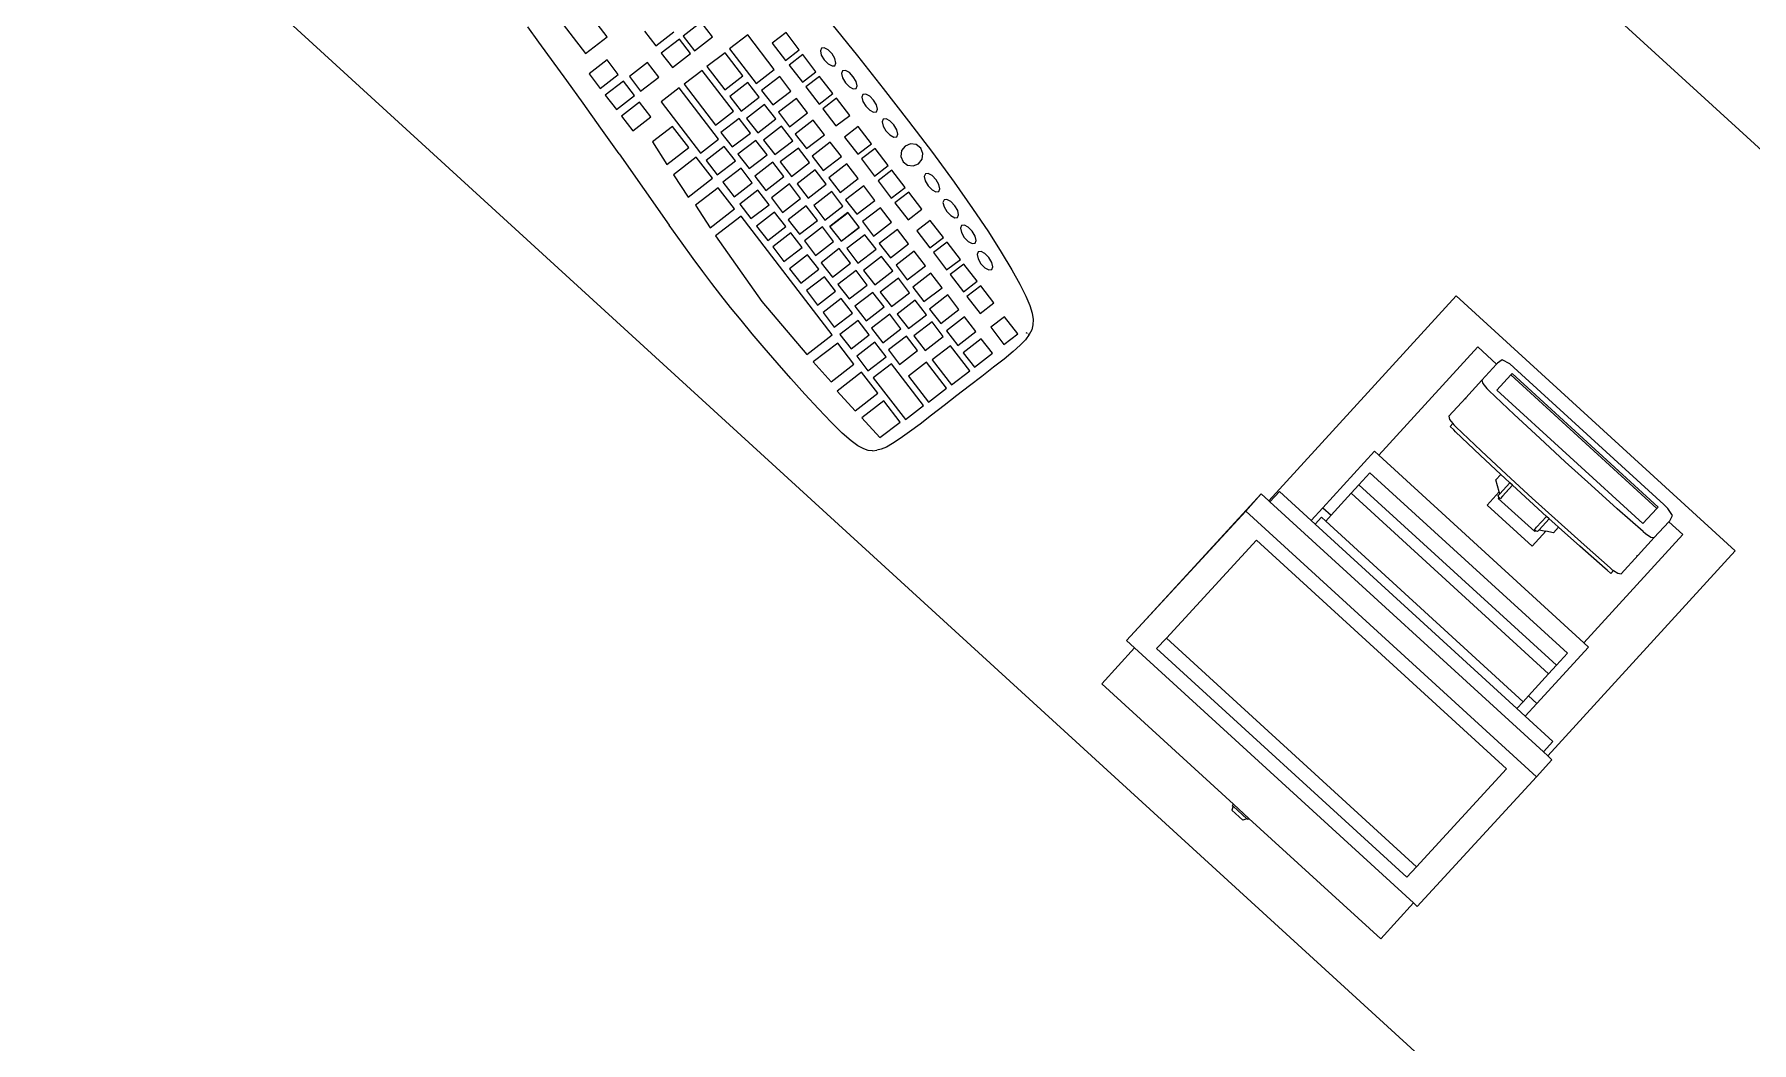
# Model space of a CAD drawing. Header units: metres. Extents: x 750 to 3116, y -341 to 1465.
# Drawn here: x 1561.22 to 1562.376, y 762.864 to 763.542 of the extents above; entities that cross this region are included whole.
import ezdxf

# ---------------------------------------------------------------- set-up
doc = ezdxf.new("R2010")
doc.units = ezdxf.units.M
doc.layers.add('Furniture', color=44, linetype='Continuous', lineweight=5)

# ---------------------------------------------------------------- blocks, each defined once
blk = doc.blocks.new('shop counter1')
at = {"layer": 'Furniture'}
for p, q in [((11493451.7567, 4446032.1901), (11493450.4684, 4446032.1901)), ((11493451.4043, 4446032.1171), (11493451.4043, 4446032.1498)), ((11493451.5243, 4446032.1498), (11493451.4043, 4446032.1498)), ((11493451.5243, 4446032.1498), (11493451.5243, 4446032.1509)), ((11493451.5243, 4446032.1509), (11493451.5252, 4446032.1509)), ((11493451.5243, 4446032.1498), (11493451.5385, 4446032.1498)), ((11493451.5252, 4446032.1509), (11493451.5264, 4446032.1535)), ((11493451.5376, 4446032.1509), (11493451.5252, 4446032.1509)), ((11493451.5364, 4446032.1535), (11493451.5264, 4446032.1535)), ((11493451.5376, 4446032.1509), (11493451.5364, 4446032.1535)), ((11493451.5385, 4446032.1509), (11493451.5376, 4446032.1509)), ((11493451.5385, 4446032.1498), (11493451.5385, 4446032.1509)), ((11493451.5385, 4446032.1498), (11493451.6586, 4446032.1498)), ((11493451.6586, 4446032.1498), (11493451.6586, 4446032.1171)), ((11493451.0603, 4446032.1331), (11493451.0493, 4446032.1314)), ((11493451.072, 4446032.1347), (11493451.0603, 4446032.1331)), ((11493451.0844, 4446032.1363), (11493451.072, 4446032.1347)), ((11493451.0976, 4446032.1379), (11493451.0844, 4446032.1363)), ((11493451.1115, 4446032.1394), (11493451.0976, 4446032.1379)), ((11493451.1255, 4446032.1408), (11493451.1115, 4446032.1394)), ((11493451.139, 4446032.1419), (11493451.1255, 4446032.1408)), ((11493451.1513, 4446032.1427), (11493451.139, 4446032.1419)), ((11493451.1617, 4446032.1431), (11493451.1513, 4446032.1427)), ((11493451.1696, 4446032.143), (11493451.1617, 4446032.1431)), ((11493451.1754, 4446032.1424), (11493451.1696, 4446032.143)), ((11493451.1796, 4446032.1413), (11493451.1754, 4446032.1424)), ((11493451.1825, 4446032.1399), (11493451.1796, 4446032.1413)), ((11493451.1848, 4446032.1381), (11493451.1825, 4446032.1399)), ((11493451.1848, 4446032.1381), (11493451.1867, 4446032.136)), ((11493451.1884, 4446032.1334), (11493451.1867, 4446032.136)), ((11493451.19, 4446032.13), (11493451.1884, 4446032.1334)), ((11493450.9961, 4446032.1215), (11493450.9815, 4446032.1184)), ((11493451.0084, 4446032.1241), (11493450.9961, 4446032.1215)), ((11493451.0192, 4446032.1262), (11493451.0084, 4446032.1241)), ((11493451.0292, 4446032.1281), (11493451.0192, 4446032.1262)), ((11493451.039, 4446032.1298), (11493451.0292, 4446032.1281)), ((11493451.0493, 4446032.1314), (11493451.039, 4446032.1298)), ((11493451.115, 4446032.1211), (11493451.133, 4446032.1227)), ((11493451.1187, 4446032.1005), (11493451.115, 4446032.1211)), ((11493451.133, 4446032.1227), (11493451.1363, 4446032.1036)), ((11493451.1401, 4446032.1246), (11493451.158, 4446032.1263)), ((11493451.1437, 4446032.1041), (11493451.1401, 4446032.1246)), ((11493451.158, 4446032.1263), (11493451.1614, 4446032.1072)), ((11493451.1646, 4446032.1267), (11493451.1825, 4446032.1283)), ((11493451.1678, 4446032.1083), (11493451.1646, 4446032.1267)), ((11493451.1825, 4446032.1283), (11493451.1855, 4446032.1114)), ((11493451.1915, 4446032.1255), (11493451.19, 4446032.13)), ((11493451.193, 4446032.1196), (11493451.1915, 4446032.1255)), ((11493450.9242, 4446032.1058), (11493450.9815, 4446032.1184)), ((11493451.0094, 4446032.1028), (11493451.0621, 4446032.1142)), ((11493451.0621, 4446032.1142), (11493451.1085, 4446032.1201)), ((11493451.1085, 4446032.1201), (11493451.1122, 4446032.0989)), ((11493451.1855, 4446032.1114), (11493451.1678, 4446032.1083)), ((11493451.1946, 4446032.1121), (11493451.193, 4446032.1196)), ((11493451.1963, 4446032.1034), (11493451.1946, 4446032.1121)), ((11493451.3971, 4446032.1171), (11493451.3975, 4446031.9987)), ((11493451.3971, 4446032.1016), (11493451.3971, 4446032.1171)), ((11493451.4043, 4446032.1171), (11493451.3971, 4446032.1171)), ((11493451.6586, 4446032.1171), (11493451.4043, 4446032.1171)), ((11493451.662, 4446032.1171), (11493451.6586, 4446032.1171)), ((11493451.6624, 4446031.9987), (11493451.662, 4446032.1171)), ((11493450.9035, 4446032.1013), (11493450.8835, 4446032.097)), ((11493450.9242, 4446032.1058), (11493450.9035, 4446032.1013)), ((11493450.9855, 4446032.0967), (11493451.003, 4446032.1013)), ((11493451.003, 4446032.1013), (11493451.0066, 4446032.0807)), ((11493451.0132, 4446032.0814), (11493451.0094, 4446032.1028)), ((11493451.1122, 4446032.0989), (11493451.0132, 4446032.0814)), ((11493451.1158, 4446032.0952), (11493451.128, 4446032.0973)), ((11493451.1363, 4446032.1036), (11493451.1187, 4446032.1005)), ((11493451.128, 4446032.0973), (11493451.1306, 4446032.0822)), ((11493451.1341, 4446032.0984), (11493451.1462, 4446032.1005)), ((11493451.1367, 4446032.0833), (11493451.1341, 4446032.0984)), ((11493451.1614, 4446032.1072), (11493451.1437, 4446032.1041)), ((11493451.1462, 4446032.1005), (11493451.1489, 4446032.0854)), ((11493451.1521, 4446032.1016), (11493451.1869, 4446032.1077)), ((11493451.1548, 4446032.0864), (11493451.1521, 4446032.1016)), ((11493451.1869, 4446032.1077), (11493451.1896, 4446032.0926)), ((11493451.198, 4446032.0937), (11493451.1963, 4446032.1034)), ((11493451.3971, 4446032.1016), (11493451.3975, 4446031.9832)), ((11493451.6436, 4446032.1074), (11493451.4156, 4446032.1074)), ((11493451.4156, 4446032.1074), (11493451.4157, 4446032.0978)), ((11493451.6436, 4446032.0978), (11493451.4157, 4446032.0978)), ((11493451.4157, 4446032.0978), (11493451.416, 4446032.0083)), ((11493451.6436, 4446032.1074), (11493451.6436, 4446032.0978)), ((11493451.6439, 4446032.0083), (11493451.6436, 4446032.0978)), ((11493451.6439, 4446032.0083), (11493451.6436, 4446032.0978)), ((11493450.8337, 4446032.0868), (11493450.8213, 4446032.0841)), ((11493450.865, 4446032.0932), (11493450.8337, 4446032.0868)), ((11493450.8835, 4446032.097), (11493450.865, 4446032.0932)), ((11493450.9084, 4446032.086), (11493450.9206, 4446032.0881)), ((11493450.9111, 4446032.0709), (11493450.9084, 4446032.086)), ((11493450.9206, 4446032.0881), (11493450.9232, 4446032.073)), ((11493450.9354, 4446032.0848), (11493450.9529, 4446032.0894)), ((11493450.9529, 4446032.0894), (11493450.9561, 4446032.071)), ((11493450.9608, 4446032.0915), (11493450.9782, 4446032.0961)), ((11493450.9641, 4446032.0724), (11493450.9608, 4446032.0915)), ((11493450.9782, 4446032.0961), (11493450.9818, 4446032.0755)), ((11493450.9889, 4446032.0776), (11493450.9855, 4446032.0967)), ((11493451.061, 4446032.0855), (11493451.0732, 4446032.0876)), ((11493451.0732, 4446032.0876), (11493451.0758, 4446032.0725)), ((11493451.0793, 4446032.0887), (11493451.0914, 4446032.0909)), ((11493451.082, 4446032.0736), (11493451.0793, 4446032.0887)), ((11493451.0914, 4446032.0909), (11493451.0941, 4446032.0757)), ((11493451.0976, 4446032.0919), (11493451.1097, 4446032.0941)), ((11493451.1002, 4446032.0768), (11493451.0976, 4446032.0919)), ((11493451.1097, 4446032.0941), (11493451.1124, 4446032.079)), ((11493451.1185, 4446032.08), (11493451.1158, 4446032.0952)), ((11493451.1896, 4446032.0926), (11493451.1548, 4446032.0864)), ((11493451.1689, 4446032.0848), (11493451.1905, 4446032.0886)), ((11493451.1905, 4446032.0886), (11493451.1932, 4446032.0735)), ((11493451.1998, 4446032.0833), (11493451.198, 4446032.0937)), ((11493450.873, 4446032.0797), (11493450.8852, 4446032.0819)), ((11493450.8757, 4446032.0646), (11493450.873, 4446032.0797)), ((11493450.8852, 4446032.0819), (11493450.8878, 4446032.0668)), ((11493450.8907, 4446032.0829), (11493450.9029, 4446032.085)), ((11493450.8934, 4446032.0677), (11493450.8907, 4446032.0829)), ((11493450.9029, 4446032.085), (11493450.9055, 4446032.0699)), ((11493450.9384, 4446032.0679), (11493450.9354, 4446032.0848)), ((11493450.9818, 4446032.0755), (11493450.9641, 4446032.0724)), ((11493450.9887, 4446032.0727), (11493451.0009, 4446032.0749)), ((11493451.0066, 4446032.0807), (11493450.9889, 4446032.0776)), ((11493451.0009, 4446032.0749), (11493451.0035, 4446032.0598)), ((11493451.007, 4446032.076), (11493451.0191, 4446032.0781)), ((11493451.0097, 4446032.0608), (11493451.007, 4446032.076)), ((11493451.0191, 4446032.0781), (11493451.0218, 4446032.063)), ((11493451.0253, 4446032.0792), (11493451.0374, 4446032.0813)), ((11493451.0279, 4446032.0641), (11493451.0253, 4446032.0792)), ((11493451.0374, 4446032.0813), (11493451.0401, 4446032.0662)), ((11493451.0428, 4446032.0823), (11493451.0549, 4446032.0844)), ((11493451.0454, 4446032.0672), (11493451.0428, 4446032.0823)), ((11493451.0549, 4446032.0844), (11493451.0576, 4446032.0693)), ((11493451.0637, 4446032.0704), (11493451.061, 4446032.0855)), ((11493451.0941, 4446032.0757), (11493451.082, 4446032.0736)), ((11493451.1124, 4446032.079), (11493451.1002, 4446032.0768)), ((11493451.1105, 4446032.0745), (11493451.1226, 4446032.0766)), ((11493451.1131, 4446032.0594), (11493451.1105, 4446032.0745)), ((11493451.1306, 4446032.0822), (11493451.1185, 4446032.08)), ((11493451.1226, 4446032.0766), (11493451.1253, 4446032.0615)), ((11493451.1287, 4446032.0777), (11493451.1409, 4446032.0799)), ((11493451.1314, 4446032.0626), (11493451.1287, 4446032.0777)), ((11493451.1489, 4446032.0854), (11493451.1367, 4446032.0833)), ((11493451.1409, 4446032.0799), (11493451.1436, 4446032.0647)), ((11493451.147, 4446032.0809), (11493451.1591, 4446032.0831)), ((11493451.1497, 4446032.0658), (11493451.147, 4446032.0809)), ((11493451.1591, 4446032.0831), (11493451.1618, 4446032.068)), ((11493451.1715, 4446032.0697), (11493451.1689, 4446032.0848)), ((11493451.2016, 4446032.0726), (11493451.1998, 4446032.0833)), ((11493450.8317, 4446032.0658), (11493450.8621, 4446032.0712)), ((11493450.8621, 4446032.0712), (11493450.8653, 4446032.0531)), ((11493450.8878, 4446032.0668), (11493450.8757, 4446032.0646)), ((11493450.9055, 4446032.0699), (11493450.8934, 4446032.0677)), ((11493450.8943, 4446032.0627), (11493450.9064, 4446032.0649)), ((11493450.8969, 4446032.0476), (11493450.8943, 4446032.0627)), ((11493450.9064, 4446032.0649), (11493450.9091, 4446032.0497)), ((11493450.9232, 4446032.073), (11493450.9111, 4446032.0709)), ((11493450.9215, 4446032.0609), (11493450.9644, 4446032.0684)), ((11493450.9561, 4446032.071), (11493450.9384, 4446032.0679)), ((11493450.9644, 4446032.0684), (11493450.967, 4446032.0533)), ((11493450.9705, 4446032.0695), (11493450.9826, 4446032.0717)), ((11493450.9731, 4446032.0544), (11493450.9705, 4446032.0695)), ((11493450.9826, 4446032.0717), (11493450.9853, 4446032.0565)), ((11493450.9914, 4446032.0576), (11493450.9887, 4446032.0727)), ((11493451.0218, 4446032.063), (11493451.0097, 4446032.0608)), ((11493451.0401, 4446032.0662), (11493451.0279, 4446032.0641)), ((11493451.0382, 4446032.0618), (11493451.0503, 4446032.0639)), ((11493451.0576, 4446032.0693), (11493451.0454, 4446032.0672)), ((11493451.0503, 4446032.0639), (11493451.053, 4446032.0488)), ((11493451.0557, 4446032.0648), (11493451.0679, 4446032.067)), ((11493451.0584, 4446032.0497), (11493451.0557, 4446032.0648)), ((11493451.0758, 4446032.0725), (11493451.0637, 4446032.0704)), ((11493451.0679, 4446032.067), (11493451.0705, 4446032.0519)), ((11493451.074, 4446032.0681), (11493451.0861, 4446032.0702)), ((11493451.0766, 4446032.0529), (11493451.074, 4446032.0681)), ((11493451.0861, 4446032.0702), (11493451.0888, 4446032.0551)), ((11493451.0922, 4446032.0713), (11493451.1044, 4446032.0734)), ((11493451.0949, 4446032.0562), (11493451.0922, 4446032.0713)), ((11493451.1044, 4446032.0734), (11493451.107, 4446032.0583)), ((11493451.1436, 4446032.0647), (11493451.1314, 4446032.0626)), ((11493451.1618, 4446032.068), (11493451.1497, 4446032.0658)), ((11493451.1532, 4446032.0623), (11493451.1654, 4446032.0645)), ((11493451.1654, 4446032.0645), (11493451.168, 4446032.0494)), ((11493451.1932, 4446032.0735), (11493451.1715, 4446032.0697)), ((11493451.1732, 4446032.0659), (11493451.1941, 4446032.0695)), ((11493451.1759, 4446032.0507), (11493451.1732, 4446032.0659)), ((11493451.1941, 4446032.0695), (11493451.1968, 4446032.0544)), ((11493451.2035, 4446032.062), (11493451.2016, 4446032.0726)), ((11493450.8653, 4446032.0531), (11493450.8349, 4446032.0478)), ((11493450.9242, 4446032.0458), (11493450.9215, 4446032.0609)), ((11493450.967, 4446032.0533), (11493450.9242, 4446032.0458)), ((11493450.9651, 4446032.0489), (11493450.9773, 4446032.051)), ((11493450.9853, 4446032.0565), (11493450.9731, 4446032.0544)), ((11493450.9773, 4446032.051), (11493450.98, 4446032.0359)), ((11493450.9834, 4446032.0521), (11493450.9955, 4446032.0542)), ((11493450.9861, 4446032.037), (11493450.9834, 4446032.0521)), ((11493451.0035, 4446032.0598), (11493450.9914, 4446032.0576)), ((11493450.9955, 4446032.0542), (11493450.9982, 4446032.0391)), ((11493451.0017, 4446032.0553), (11493451.0138, 4446032.0575)), ((11493451.0043, 4446032.0402), (11493451.0017, 4446032.0553)), ((11493451.0138, 4446032.0575), (11493451.0165, 4446032.0423)), ((11493451.0199, 4446032.0585), (11493451.0321, 4446032.0607)), ((11493451.0226, 4446032.0434), (11493451.0199, 4446032.0585)), ((11493451.0321, 4446032.0607), (11493451.0347, 4446032.0456)), ((11493451.0408, 4446032.0466), (11493451.0382, 4446032.0618)), ((11493451.0705, 4446032.0519), (11493451.0584, 4446032.0497)), ((11493451.0888, 4446032.0551), (11493451.0766, 4446032.0529)), ((11493451.0803, 4446032.0495), (11493451.0924, 4446032.0516)), ((11493451.0924, 4446032.0516), (11493451.0951, 4446032.0365)), ((11493451.107, 4446032.0583), (11493451.0949, 4446032.0562)), ((11493451.0985, 4446032.0527), (11493451.1106, 4446032.0548)), ((11493451.1011, 4446032.0376), (11493451.0985, 4446032.0527)), ((11493451.1106, 4446032.0548), (11493451.1133, 4446032.0397)), ((11493451.1253, 4446032.0615), (11493451.1131, 4446032.0594)), ((11493451.1167, 4446032.0559), (11493451.1289, 4446032.058)), ((11493451.1194, 4446032.0408), (11493451.1167, 4446032.0559)), ((11493451.1289, 4446032.058), (11493451.1315, 4446032.0429)), ((11493451.1351, 4446032.0591), (11493451.1472, 4446032.0613)), ((11493451.1377, 4446032.044), (11493451.1351, 4446032.0591)), ((11493451.1472, 4446032.0613), (11493451.1499, 4446032.0462)), ((11493451.1559, 4446032.0472), (11493451.1532, 4446032.0623)), ((11493451.1968, 4446032.0544), (11493451.1759, 4446032.0507)), ((11493451.2054, 4446032.0516), (11493451.2035, 4446032.062)), ((11493451.2071, 4446032.0418), (11493451.2054, 4446032.0516)), ((11493450.9091, 4446032.0497), (11493450.8969, 4446032.0476)), ((11493450.925, 4446032.0418), (11493450.959, 4446032.0478)), ((11493450.9276, 4446032.0267), (11493450.925, 4446032.0418)), ((11493450.959, 4446032.0478), (11493450.9617, 4446032.0327)), ((11493450.9678, 4446032.0338), (11493450.9651, 4446032.0489)), ((11493451.0165, 4446032.0423), (11493451.0043, 4446032.0402)), ((11493451.0347, 4446032.0456), (11493451.0226, 4446032.0434)), ((11493451.0262, 4446032.0399), (11493451.0383, 4446032.0421)), ((11493451.0288, 4446032.0248), (11493451.0262, 4446032.0399)), ((11493451.0383, 4446032.0421), (11493451.041, 4446032.0269)), ((11493451.053, 4446032.0488), (11493451.0408, 4446032.0466)), ((11493451.0444, 4446032.0431), (11493451.0566, 4446032.0453)), ((11493451.0471, 4446032.028), (11493451.0444, 4446032.0431)), ((11493451.0566, 4446032.0453), (11493451.0592, 4446032.0302)), ((11493451.0619, 4446032.0462), (11493451.062, 4446032.0463)), ((11493451.0646, 4446032.0311), (11493451.0619, 4446032.0462)), ((11493451.062, 4446032.0463), (11493451.0741, 4446032.0484)), ((11493451.0647, 4446032.0311), (11493451.062, 4446032.0463)), ((11493451.0741, 4446032.0484), (11493451.0768, 4446032.0333)), ((11493451.0741, 4446032.0484), (11493451.0742, 4446032.0484)), ((11493451.0742, 4446032.0484), (11493451.0769, 4446032.0333)), ((11493451.083, 4446032.0344), (11493451.0803, 4446032.0495)), ((11493451.1133, 4446032.0397), (11493451.1011, 4446032.0376)), ((11493451.1315, 4446032.0429), (11493451.1194, 4446032.0408)), ((11493451.1306, 4446032.0386), (11493451.1427, 4446032.0408)), ((11493451.1499, 4446032.0462), (11493451.1377, 4446032.044)), ((11493451.1427, 4446032.0408), (11493451.1454, 4446032.0257)), ((11493451.1489, 4446032.0419), (11493451.161, 4446032.044)), ((11493451.1515, 4446032.0267), (11493451.1489, 4446032.0419)), ((11493451.168, 4446032.0494), (11493451.1559, 4446032.0472)), ((11493451.161, 4446032.044), (11493451.1637, 4446032.0289)), ((11493451.1671, 4446032.0451), (11493451.1793, 4446032.0472)), ((11493451.1698, 4446032.03), (11493451.1671, 4446032.0451)), ((11493451.1793, 4446032.0472), (11493451.1819, 4446032.0321)), ((11493451.1854, 4446032.0483), (11493451.1975, 4446032.0504)), ((11493451.188, 4446032.0332), (11493451.1854, 4446032.0483)), ((11493451.1975, 4446032.0504), (11493451.2002, 4446032.0353)), ((11493451.2086, 4446032.0329), (11493451.2071, 4446032.0418)), ((11493450.8813, 4446032.0334), (11493450.8934, 4446032.0355)), ((11493450.8934, 4446032.0355), (11493450.8961, 4446032.0204)), ((11493450.8995, 4446032.0366), (11493450.9117, 4446032.0387)), ((11493450.9022, 4446032.0215), (11493450.8995, 4446032.0366)), ((11493450.9117, 4446032.0387), (11493450.9143, 4446032.0236)), ((11493450.9617, 4446032.0327), (11493450.9276, 4446032.0267)), ((11493450.9532, 4446032.0271), (11493450.9654, 4446032.0292)), ((11493450.9654, 4446032.0292), (11493450.968, 4446032.0141)), ((11493450.98, 4446032.0359), (11493450.9678, 4446032.0338)), ((11493450.9715, 4446032.0303), (11493450.9836, 4446032.0324)), ((11493450.9741, 4446032.0152), (11493450.9715, 4446032.0303)), ((11493450.9836, 4446032.0324), (11493450.9863, 4446032.0173)), ((11493450.9982, 4446032.0391), (11493450.9861, 4446032.037)), ((11493450.9897, 4446032.0335), (11493451.0019, 4446032.0356)), ((11493450.9924, 4446032.0184), (11493450.9897, 4446032.0335)), ((11493451.0019, 4446032.0356), (11493451.0046, 4446032.0205)), ((11493451.008, 4446032.0367), (11493451.0201, 4446032.0389)), ((11493451.0107, 4446032.0216), (11493451.008, 4446032.0367)), ((11493451.0201, 4446032.0389), (11493451.0228, 4446032.0237)), ((11493451.0592, 4446032.0302), (11493451.0471, 4446032.028)), ((11493451.0576, 4446032.0258), (11493451.0697, 4446032.0279)), ((11493451.0647, 4446032.0311), (11493451.0646, 4446032.0311)), ((11493451.0768, 4446032.0333), (11493451.0647, 4446032.0311)), ((11493451.0697, 4446032.0279), (11493451.0724, 4446032.0128)), ((11493451.0758, 4446032.029), (11493451.088, 4446032.0311)), ((11493451.0785, 4446032.0139), (11493451.0758, 4446032.029)), ((11493451.0769, 4446032.0333), (11493451.0768, 4446032.0333)), ((11493451.0951, 4446032.0365), (11493451.083, 4446032.0344)), ((11493451.088, 4446032.0311), (11493451.0906, 4446032.016)), ((11493451.0941, 4446032.0322), (11493451.1062, 4446032.0343)), ((11493451.0968, 4446032.0171), (11493451.0941, 4446032.0322)), ((11493451.1062, 4446032.0343), (11493451.1089, 4446032.0192)), ((11493451.1123, 4446032.0354), (11493451.1245, 4446032.0376)), ((11493451.115, 4446032.0203), (11493451.1123, 4446032.0354)), ((11493451.1245, 4446032.0376), (11493451.1272, 4446032.0224)), ((11493451.1333, 4446032.0235), (11493451.1306, 4446032.0386)), ((11493451.1637, 4446032.0289), (11493451.1515, 4446032.0267)), ((11493451.1819, 4446032.0321), (11493451.1698, 4446032.03)), ((11493451.2002, 4446032.0353), (11493451.188, 4446032.0332)), ((11493451.2097, 4446032.0251), (11493451.2086, 4446032.0329)), ((11493450.9143, 4446032.0236), (11493450.9022, 4446032.0215)), ((11493450.9027, 4446032.0183), (11493450.9149, 4446032.0205)), ((11493450.9054, 4446032.0032), (11493450.9027, 4446032.0183)), ((11493450.9149, 4446032.0205), (11493450.9175, 4446032.0054)), ((11493450.9283, 4446032.0227), (11493450.9477, 4446032.0261)), ((11493450.931, 4446032.0075), (11493450.9283, 4446032.0227)), ((11493450.9477, 4446032.0261), (11493450.9504, 4446032.011)), ((11493450.9559, 4446032.0119), (11493450.9532, 4446032.0271)), ((11493450.9863, 4446032.0173), (11493450.9741, 4446032.0152)), ((11493451.0046, 4446032.0205), (11493450.9924, 4446032.0184)), ((11493451.0028, 4446032.0161), (11493451.0149, 4446032.0182)), ((11493451.0228, 4446032.0237), (11493451.0107, 4446032.0216)), ((11493451.0149, 4446032.0182), (11493451.0176, 4446032.0031)), ((11493451.0211, 4446032.0193), (11493451.0332, 4446032.0215)), ((11493451.0237, 4446032.0042), (11493451.0211, 4446032.0193)), ((11493451.041, 4446032.0269), (11493451.0288, 4446032.0248)), ((11493451.0332, 4446032.0215), (11493451.0359, 4446032.0063)), ((11493451.0393, 4446032.0225), (11493451.0515, 4446032.0247)), ((11493451.042, 4446032.0074), (11493451.0393, 4446032.0225)), ((11493451.0515, 4446032.0247), (11493451.0541, 4446032.0096)), ((11493451.0602, 4446032.0106), (11493451.0576, 4446032.0258)), ((11493451.1089, 4446032.0192), (11493451.0968, 4446032.0171)), ((11493451.1272, 4446032.0224), (11493451.115, 4446032.0203)), ((11493451.1454, 4446032.0257), (11493451.1333, 4446032.0235)), ((11493451.1435, 4446032.0155), (11493451.1578, 4446032.018)), ((11493451.1578, 4446032.018), (11493451.1598, 4446032.0065)), ((11493451.1617, 4446032.0187), (11493451.1761, 4446032.0212)), ((11493451.1638, 4446032.0072), (11493451.1617, 4446032.0187)), ((11493451.1761, 4446032.0212), (11493451.1781, 4446032.0097)), ((11493451.1875, 4446032.0232), (11493451.2019, 4446032.0258)), ((11493451.1896, 4446032.0118), (11493451.1875, 4446032.0232)), ((11493451.2019, 4446032.0258), (11493451.2039, 4446032.0143)), ((11493451.2103, 4446032.0188), (11493451.2097, 4446032.0251)), ((11493451.2104, 4446032.0136), (11493451.2103, 4446032.0188)), ((11493450.9175, 4446032.0054), (11493450.9054, 4446032.0032)), ((11493450.9504, 4446032.011), (11493450.931, 4446032.0075)), ((11493450.9315, 4446032.0035), (11493450.9604, 4446032.0086)), ((11493450.968, 4446032.0141), (11493450.9559, 4446032.0119)), ((11493450.9604, 4446032.0086), (11493450.9631, 4446031.9935)), ((11493450.9663, 4446032.0097), (11493450.9784, 4446032.0118)), ((11493450.9689, 4446031.9945), (11493450.9663, 4446032.0097)), ((11493450.9784, 4446032.0118), (11493450.9811, 4446031.9967)), ((11493450.9845, 4446032.0129), (11493450.9967, 4446032.015)), ((11493450.9872, 4446031.9978), (11493450.9845, 4446032.0129)), ((11493450.9967, 4446032.015), (11493450.9993, 4446031.9999)), ((11493451.0055, 4446032.001), (11493451.0028, 4446032.0161)), ((11493451.0359, 4446032.0063), (11493451.0237, 4446032.0042)), ((11493451.0541, 4446032.0096), (11493451.042, 4446032.0074)), ((11493451.0724, 4446032.0128), (11493451.0602, 4446032.0106)), ((11493451.0906, 4446032.016), (11493451.0785, 4446032.0139)), ((11493451.0835, 4446032.0049), (11493451.0978, 4446032.0074)), ((11493451.0855, 4446031.9934), (11493451.0835, 4446032.0049)), ((11493451.0978, 4446032.0074), (11493451.0998, 4446031.9959)), ((11493451.107, 4446032.009), (11493451.1213, 4446032.0115)), ((11493451.109, 4446031.9976), (11493451.107, 4446032.009)), ((11493451.1213, 4446032.0115), (11493451.1233, 4446032.0001)), ((11493451.1252, 4446032.0122), (11493451.1396, 4446032.0148)), ((11493451.1272, 4446032.0008), (11493451.1252, 4446032.0122)), ((11493451.1396, 4446032.0148), (11493451.1416, 4446032.0033)), ((11493451.1455, 4446032.004), (11493451.1435, 4446032.0155)), ((11493451.1598, 4446032.0065), (11493451.1455, 4446032.004)), ((11493451.1781, 4446032.0097), (11493451.1638, 4446032.0072)), ((11493451.2039, 4446032.0143), (11493451.1896, 4446032.0118)), ((11493451.2074, 4446032.0029), (11493451.209, 4446032.0059)), ((11493451.2087, 4446032.0096), (11493451.2076, 4446032.0098)), ((11493451.209, 4446032.0059), (11493451.21, 4446032.0094)), ((11493451.21, 4446032.0094), (11493451.2094, 4446032.0095)), ((11493451.21, 4446032.0094), (11493451.2104, 4446032.0136)), ((11493451.416, 4446032.0083), (11493451.6439, 4446032.0083)), ((11493451.6439, 4446032.0083), (11493451.6439, 4446032.0083)), ((11493450.9342, 4446031.9884), (11493450.9315, 4446032.0035)), ((11493450.9631, 4446031.9935), (11493450.9342, 4446031.9884)), ((11493450.9811, 4446031.9967), (11493450.9689, 4446031.9945)), ((11493450.9993, 4446031.9999), (11493450.9872, 4446031.9978)), ((11493451.005, 4446031.991), (11493451.0193, 4446031.9936)), ((11493451.0176, 4446032.0031), (11493451.0055, 4446032.001)), ((11493451.0193, 4446031.9936), (11493451.0214, 4446031.9821)), ((11493451.0287, 4446031.9952), (11493451.043, 4446031.9977)), ((11493451.0307, 4446031.9837), (11493451.0287, 4446031.9952)), ((11493451.043, 4446031.9977), (11493451.045, 4446031.9863)), ((11493451.0469, 4446031.9984), (11493451.0613, 4446032.001)), ((11493451.049, 4446031.987), (11493451.0469, 4446031.9984)), ((11493451.0613, 4446032.001), (11493451.0633, 4446031.9895)), ((11493451.0652, 4446032.0017), (11493451.0795, 4446032.0042)), ((11493451.0672, 4446031.9902), (11493451.0652, 4446032.0017)), ((11493451.0795, 4446032.0042), (11493451.0816, 4446031.9927)), ((11493451.0998, 4446031.9959), (11493451.0855, 4446031.9934)), ((11493451.1233, 4446032.0001), (11493451.109, 4446031.9976)), ((11493451.1416, 4446032.0033), (11493451.1272, 4446032.0008)), ((11493451.147, 4446031.9915), (11493451.1477, 4446031.9933)), ((11493451.1477, 4446031.9933), (11493451.1502, 4446031.995)), ((11493451.1502, 4446031.995), (11493451.1538, 4446031.9961)), ((11493451.1538, 4446031.9961), (11493451.1576, 4446031.9963)), ((11493451.1576, 4446031.9963), (11493451.1605, 4446031.9956)), ((11493451.1605, 4446031.9956), (11493451.1618, 4446031.9941)), ((11493451.1618, 4446031.9941), (11493451.1611, 4446031.9923)), ((11493451.1908, 4446031.9918), (11493451.1971, 4446031.9947)), ((11493451.1971, 4446031.9947), (11493451.2018, 4446031.9974)), ((11493451.2018, 4446031.9974), (11493451.205, 4446032.0001)), ((11493451.205, 4446032.0001), (11493451.2074, 4446032.0029)), ((11493451.3975, 4446031.9987), (11493451.6624, 4446031.9987)), ((11493451.3975, 4446031.9832), (11493451.3975, 4446031.9987)), ((11493451.6624, 4446031.9832), (11493451.6624, 4446031.9987)), ((11493450.9502, 4446031.9814), (11493450.9646, 4446031.9839)), ((11493450.9646, 4446031.9839), (11493450.9666, 4446031.9724)), ((11493450.9685, 4446031.9846), (11493450.9828, 4446031.9871)), ((11493450.9705, 4446031.9731), (11493450.9685, 4446031.9846)), ((11493450.9828, 4446031.9871), (11493450.9848, 4446031.9757)), ((11493450.9867, 4446031.9878), (11493451.0011, 4446031.9903)), ((11493450.9888, 4446031.9764), (11493450.9867, 4446031.9878)), ((11493451.0011, 4446031.9903), (11493451.0031, 4446031.9789)), ((11493451.007, 4446031.9796), (11493451.005, 4446031.991)), ((11493451.0214, 4446031.9821), (11493451.007, 4446031.9796)), ((11493451.045, 4446031.9863), (11493451.0307, 4446031.9837)), ((11493451.0633, 4446031.9895), (11493451.049, 4446031.987)), ((11493451.0816, 4446031.9927), (11493451.0672, 4446031.9902)), ((11493451.0922, 4446031.9814), (11493451.096, 4446031.9816)), ((11493451.096, 4446031.9816), (11493451.0989, 4446031.9809)), ((11493451.1065, 4446031.9811), (11493451.1072, 4446031.983)), ((11493451.1072, 4446031.983), (11493451.1097, 4446031.9846)), ((11493451.1097, 4446031.9846), (11493451.1133, 4446031.9857)), ((11493451.1133, 4446031.9857), (11493451.1171, 4446031.9859)), ((11493451.1171, 4446031.9859), (11493451.12, 4446031.9852)), ((11493451.1205, 4446031.9819), (11493451.1181, 4446031.9802)), ((11493451.12, 4446031.9852), (11493451.1212, 4446031.9837)), ((11493451.1212, 4446031.9837), (11493451.1205, 4446031.9819)), ((11493451.1268, 4446031.986), (11493451.1275, 4446031.9878)), ((11493451.1281, 4446031.9845), (11493451.1268, 4446031.986)), ((11493451.1275, 4446031.9878), (11493451.13, 4446031.9895)), ((11493451.131, 4446031.9838), (11493451.1281, 4446031.9845)), ((11493451.13, 4446031.9895), (11493451.1336, 4446031.9906)), ((11493451.1348, 4446031.984), (11493451.131, 4446031.9838)), ((11493451.1336, 4446031.9906), (11493451.1374, 4446031.9908)), ((11493451.1384, 4446031.9851), (11493451.1348, 4446031.984)), ((11493451.1374, 4446031.9908), (11493451.1403, 4446031.9901)), ((11493451.1409, 4446031.9868), (11493451.1384, 4446031.9851)), ((11493451.1403, 4446031.9901), (11493451.1416, 4446031.9886)), ((11493451.1416, 4446031.9886), (11493451.1409, 4446031.9868)), ((11493451.1483, 4446031.99), (11493451.147, 4446031.9915)), ((11493451.1512, 4446031.9893), (11493451.1483, 4446031.99)), ((11493451.155, 4446031.9895), (11493451.1512, 4446031.9893)), ((11493451.1586, 4446031.9906), (11493451.155, 4446031.9895)), ((11493451.1611, 4446031.9923), (11493451.1586, 4446031.9906)), ((11493451.1587, 4446031.9812), (11493451.1719, 4446031.9851)), ((11493451.1719, 4446031.9851), (11493451.1825, 4446031.9886)), ((11493451.1825, 4446031.9886), (11493451.1908, 4446031.9918)), ((11493451.3975, 4446031.9832), (11493451.4043, 4446031.9832)), ((11493451.4043, 4446031.7964), (11493451.4043, 4446031.9832)), ((11493451.4043, 4446031.9832), (11493451.4053, 4446031.9832)), ((11493451.4053, 4446031.9737), (11493451.4053, 4446031.9832)), ((11493451.4053, 4446031.9737), (11493451.4053, 4446031.9832)), ((11493451.4053, 4446031.9832), (11493451.4053, 4446031.9832)), ((11493451.4053, 4446031.9832), (11493451.6546, 4446031.9832)), ((11493451.6546, 4446031.9737), (11493451.6546, 4446031.9832)), ((11493451.6546, 4446031.9832), (11493451.6586, 4446031.9832)), ((11493451.6586, 4446031.9832), (11493451.6586, 4446031.7964)), ((11493451.6586, 4446031.9832), (11493451.6624, 4446031.9832)), ((11493450.9522, 4446031.9699), (11493450.9502, 4446031.9814)), ((11493450.9666, 4446031.9724), (11493450.9522, 4446031.9699)), ((11493450.9848, 4446031.9757), (11493450.9705, 4446031.9731)), ((11493451.0031, 4446031.9789), (11493450.9888, 4446031.9764)), ((11493451.0216, 4446031.9691), (11493451.0252, 4446031.9702)), ((11493451.0252, 4446031.9702), (11493451.0289, 4446031.9704)), ((11493451.0289, 4446031.9704), (11493451.0318, 4446031.9697)), ((11493451.0397, 4446031.9687), (11493451.0404, 4446031.9705)), ((11493451.0404, 4446031.9705), (11493451.0428, 4446031.9722)), ((11493451.0428, 4446031.9722), (11493451.0464, 4446031.9733)), ((11493451.0464, 4446031.9733), (11493451.0502, 4446031.9735)), ((11493451.0502, 4446031.9735), (11493451.0531, 4446031.9728)), ((11493451.0531, 4446031.9728), (11493451.0544, 4446031.9713)), ((11493451.0544, 4446031.9713), (11493451.0537, 4446031.9695)), ((11493451.0628, 4446031.9722), (11493451.0631, 4446031.976)), ((11493451.0644, 4446031.9686), (11493451.0628, 4446031.9722)), ((11493451.0631, 4446031.976), (11493451.0654, 4446031.9792)), ((11493451.0654, 4446031.9792), (11493451.0689, 4446031.9808)), ((11493451.0689, 4446031.9808), (11493451.0727, 4446031.9805)), ((11493451.0727, 4446031.9805), (11493451.0759, 4446031.9783)), ((11493451.0772, 4446031.9709), (11493451.075, 4446031.9677)), ((11493451.0759, 4446031.9783), (11493451.0775, 4446031.9748)), ((11493451.0775, 4446031.9748), (11493451.0772, 4446031.9709)), ((11493451.0855, 4446031.9768), (11493451.0862, 4446031.9786)), ((11493451.0867, 4446031.9753), (11493451.0855, 4446031.9768)), ((11493451.0862, 4446031.9786), (11493451.0886, 4446031.9803)), ((11493451.0896, 4446031.9746), (11493451.0867, 4446031.9753)), ((11493451.0886, 4446031.9803), (11493451.0922, 4446031.9814)), ((11493451.0934, 4446031.9748), (11493451.0896, 4446031.9746)), ((11493451.097, 4446031.9759), (11493451.0934, 4446031.9748)), ((11493451.0995, 4446031.9776), (11493451.097, 4446031.9759)), ((11493451.0989, 4446031.9809), (11493451.1002, 4446031.9794)), ((11493451.1002, 4446031.9794), (11493451.0995, 4446031.9776)), ((11493451.1034, 4446031.9678), (11493451.1246, 4446031.9725)), ((11493451.1078, 4446031.9797), (11493451.1065, 4446031.9811)), ((11493451.1107, 4446031.9789), (11493451.1078, 4446031.9797)), ((11493451.1145, 4446031.9792), (11493451.1107, 4446031.9789)), ((11493451.1181, 4446031.9802), (11493451.1145, 4446031.9792)), ((11493451.1246, 4446031.9725), (11493451.143, 4446031.9769)), ((11493451.143, 4446031.9769), (11493451.1587, 4446031.9812)), ((11493451.4343, 4446031.9737), (11493451.4053, 4446031.9737)), ((11493451.4343, 4446031.9737), (11493451.4343, 4446031.9621)), ((11493451.438, 4446031.9737), (11493451.4343, 4446031.9737)), ((11493451.6218, 4446031.9737), (11493451.438, 4446031.9737)), ((11493451.438, 4446031.9737), (11493451.438, 4446031.9674)), ((11493451.6294, 4446031.9737), (11493451.6218, 4446031.9737)), ((11493451.6218, 4446031.9674), (11493451.6218, 4446031.9737)), ((11493451.6294, 4446031.9737), (11493451.6294, 4446031.9621)), ((11493451.6546, 4446031.9737), (11493451.6294, 4446031.9737)), ((11493450.9768, 4446031.9615), (11493450.9775, 4446031.9633)), ((11493450.978, 4446031.96), (11493450.9768, 4446031.9615)), ((11493450.9775, 4446031.9633), (11493450.9799, 4446031.965)), ((11493450.981, 4446031.9593), (11493450.978, 4446031.96)), ((11493450.9799, 4446031.965), (11493450.9836, 4446031.9661)), ((11493450.9847, 4446031.9595), (11493450.981, 4446031.9593)), ((11493450.9836, 4446031.9661), (11493450.9873, 4446031.9663)), ((11493450.9883, 4446031.9606), (11493450.9847, 4446031.9595)), ((11493450.9873, 4446031.9663), (11493450.9902, 4446031.9655)), ((11493450.9908, 4446031.9623), (11493450.9883, 4446031.9606)), ((11493450.9902, 4446031.9655), (11493450.9915, 4446031.9641)), ((11493450.9915, 4446031.9641), (11493450.9908, 4446031.9623)), ((11493450.9976, 4446031.9632), (11493450.9983, 4446031.965)), ((11493450.9989, 4446031.9618), (11493450.9976, 4446031.9632)), ((11493450.9983, 4446031.965), (11493451.0008, 4446031.9667)), ((11493451.0018, 4446031.961), (11493450.9989, 4446031.9618)), ((11493451.0008, 4446031.9667), (11493451.0044, 4446031.9678)), ((11493451.0056, 4446031.9612), (11493451.0018, 4446031.961)), ((11493451.0044, 4446031.9678), (11493451.0082, 4446031.968)), ((11493451.0092, 4446031.9623), (11493451.0056, 4446031.9612)), ((11493451.0082, 4446031.968), (11493451.0111, 4446031.9673)), ((11493451.0117, 4446031.964), (11493451.0092, 4446031.9623)), ((11493451.0111, 4446031.9673), (11493451.0124, 4446031.9658)), ((11493451.0124, 4446031.9658), (11493451.0117, 4446031.964)), ((11493451.0184, 4446031.9656), (11493451.0191, 4446031.9674)), ((11493451.0197, 4446031.9641), (11493451.0184, 4446031.9656)), ((11493451.0191, 4446031.9674), (11493451.0216, 4446031.9691)), ((11493451.0226, 4446031.9634), (11493451.0197, 4446031.9641)), ((11493451.0263, 4446031.9636), (11493451.0226, 4446031.9634)), ((11493451.0299, 4446031.9647), (11493451.0263, 4446031.9636)), ((11493451.0324, 4446031.9664), (11493451.0299, 4446031.9647)), ((11493451.0318, 4446031.9697), (11493451.0331, 4446031.9682)), ((11493451.0331, 4446031.9682), (11493451.0324, 4446031.9664)), ((11493451.0409, 4446031.9672), (11493451.0397, 4446031.9687)), ((11493451.0438, 4446031.9665), (11493451.0409, 4446031.9672)), ((11493451.0476, 4446031.9667), (11493451.0438, 4446031.9665)), ((11493451.0512, 4446031.9678), (11493451.0476, 4446031.9667)), ((11493451.0537, 4446031.9695), (11493451.0512, 4446031.9678)), ((11493451.0532, 4446031.9582), (11493451.0793, 4446031.963)), ((11493451.0676, 4446031.9664), (11493451.0644, 4446031.9686)), ((11493451.0715, 4446031.9661), (11493451.0676, 4446031.9664)), ((11493451.075, 4446031.9677), (11493451.0715, 4446031.9661)), ((11493451.0793, 4446031.963), (11493451.1034, 4446031.9678)), ((11493451.4343, 4446031.9621), (11493451.4418, 4446031.9621)), ((11493451.4343, 4446031.9621), (11493451.4343, 4446031.9107)), ((11493451.4418, 4446031.9674), (11493451.438, 4446031.9674)), ((11493451.6218, 4446031.9674), (11493451.4418, 4446031.9674)), ((11493451.4418, 4446031.9674), (11493451.4418, 4446031.9621)), ((11493451.4418, 4446031.9621), (11493451.4418, 4446031.9421)), ((11493451.6218, 4446031.9674), (11493451.6218, 4446031.9621)), ((11493451.6218, 4446031.9621), (11493451.6294, 4446031.9621)), ((11493451.6218, 4446031.9621), (11493451.6218, 4446031.9421)), ((11493451.6294, 4446031.9621), (11493451.6294, 4446031.9107)), ((11493450.971, 4446031.9449), (11493450.9982, 4446031.949)), ((11493450.9982, 4446031.949), (11493451.0259, 4446031.9535)), ((11493451.0259, 4446031.9535), (11493451.0532, 4446031.9582)), ((11493451.4418, 4446031.9421), (11493451.4418, 4446031.9343)), ((11493451.6218, 4446031.9421), (11493451.4418, 4446031.9421)), ((11493451.6218, 4446031.9343), (11493451.6218, 4446031.9421)), ((11493451.4418, 4446031.9343), (11493451.4418, 4446031.9233)), ((11493451.6218, 4446031.9343), (11493451.4418, 4446031.9343)), ((11493451.6218, 4446031.9343), (11493451.6218, 4446031.9233)), ((11493451.6218, 4446031.9233), (11493451.4418, 4446031.9233)), ((11493451.4343, 4446031.9107), (11493451.4383, 4446031.9107)), ((11493451.4383, 4446031.9107), (11493451.4383, 4446031.812)), ((11493451.4383, 4446031.9107), (11493451.6253, 4446031.9107)), ((11493451.6253, 4446031.9107), (11493451.6253, 4446031.812)), ((11493451.6253, 4446031.9107), (11493451.6294, 4446031.9107)), ((11493451.5148, 4446031.8862), (11493451.5556, 4446031.8862)), ((11493451.5148, 4446031.8742), (11493451.5148, 4446031.8862)), ((11493451.5172, 4446031.8771), (11493451.5172, 4446031.8778)), ((11493451.5172, 4446031.8778), (11493451.5504, 4446031.8778)), ((11493451.5504, 4446031.8778), (11493451.5504, 4446031.8771)), ((11493451.5556, 4446031.8862), (11493451.5556, 4446031.8725)), ((11493451.5148, 4446031.8742), (11493451.5075, 4446031.8698)), ((11493451.5075, 4446031.8698), (11493451.5075, 4446031.8648)), ((11493451.5075, 4446031.8668), (11493451.5075, 4446031.8648)), ((11493451.5075, 4446031.8668), (11493451.5075, 4446031.8654)), ((11493451.5159, 4446031.8749), (11493451.5148, 4446031.8742)), ((11493451.5171, 4446031.8771), (11493451.5159, 4446031.8764)), ((11493451.5159, 4446031.8764), (11493451.5159, 4446031.8749)), ((11493451.5159, 4446031.8749), (11493451.5159, 4446031.8648)), ((11493451.5172, 4446031.8771), (11493451.5171, 4446031.8771)), ((11493451.5183, 4446031.8771), (11493451.5172, 4446031.8771)), ((11493451.5182, 4446031.8649), (11493451.5182, 4446031.8748)), ((11493451.5182, 4446031.8699), (11493451.5182, 4446031.8684)), ((11493451.5183, 4446031.8748), (11493451.5183, 4446031.8771)), ((11493451.5504, 4446031.8771), (11493451.5493, 4446031.8771)), ((11493451.5493, 4446031.8771), (11493451.5493, 4446031.8758)), ((11493451.5493, 4446031.8758), (11493451.5493, 4446031.8748)), ((11493451.5493, 4446031.8748), (11493451.5493, 4446031.8649)), ((11493451.5505, 4446031.8771), (11493451.5504, 4446031.8771)), ((11493451.5517, 4446031.8764), (11493451.5505, 4446031.8771)), ((11493451.5517, 4446031.8749), (11493451.5517, 4446031.8764)), ((11493451.5517, 4446031.8749), (11493451.5517, 4446031.8648)), ((11493451.5517, 4446031.8749), (11493451.5556, 4446031.8725)), ((11493451.5602, 4446031.8698), (11493451.5556, 4446031.8725)), ((11493451.5602, 4446031.8648), (11493451.5602, 4446031.8698)), ((11493451.4554, 4446031.8595), (11493451.4573, 4446031.8608)), ((11493451.4554, 4446031.8426), (11493451.4554, 4446031.8595)), ((11493451.4573, 4446031.8608), (11493451.4607, 4446031.8613)), ((11493451.464, 4446031.8641), (11493451.4607, 4446031.8641)), ((11493451.4607, 4446031.8641), (11493451.4607, 4446031.8613)), ((11493451.4607, 4446031.8613), (11493451.4617, 4446031.8615)), ((11493451.4617, 4446031.8615), (11493451.4636, 4446031.8615)), ((11493451.487, 4446031.862), (11493451.4636, 4446031.8615)), ((11493451.4658, 4446031.8642), (11493451.464, 4446031.8641)), ((11493451.4885, 4446031.8646), (11493451.4658, 4446031.8642)), ((11493451.5105, 4446031.8622), (11493451.487, 4446031.862)), ((11493451.5075, 4446031.8648), (11493451.4885, 4446031.8646)), ((11493451.5075, 4446031.8654), (11493451.5075, 4446031.8648)), ((11493451.5112, 4446031.8648), (11493451.5075, 4446031.8648)), ((11493451.5339, 4446031.8623), (11493451.5105, 4446031.8622)), ((11493451.5159, 4446031.8648), (11493451.5112, 4446031.8648)), ((11493451.5182, 4446031.8649), (11493451.5159, 4446031.8648)), ((11493451.5339, 4446031.8649), (11493451.5182, 4446031.8649)), ((11493451.5493, 4446031.8649), (11493451.5339, 4446031.8649)), ((11493451.5574, 4446031.8622), (11493451.5339, 4446031.8623)), ((11493451.5517, 4446031.8648), (11493451.5493, 4446031.8649)), ((11493451.5567, 4446031.8648), (11493451.5517, 4446031.8648)), ((11493451.5602, 4446031.8648), (11493451.5567, 4446031.8648)), ((11493451.5809, 4446031.862), (11493451.5574, 4446031.8622)), ((11493451.5794, 4446031.8646), (11493451.5602, 4446031.8648)), ((11493451.6021, 4446031.8642), (11493451.5794, 4446031.8646)), ((11493451.6043, 4446031.8615), (11493451.5809, 4446031.862)), ((11493451.6039, 4446031.8641), (11493451.6021, 4446031.8642)), ((11493451.6072, 4446031.8641), (11493451.6039, 4446031.8641)), ((11493451.6043, 4446031.8615), (11493451.6062, 4446031.8615)), ((11493451.6062, 4446031.8615), (11493451.6072, 4446031.8613)), ((11493451.6072, 4446031.8613), (11493451.6072, 4446031.8641)), ((11493451.6072, 4446031.8613), (11493451.6105, 4446031.8608)), ((11493451.6105, 4446031.8608), (11493451.6125, 4446031.8595)), ((11493451.6125, 4446031.8595), (11493451.6125, 4446031.8426)), ((11493451.4554, 4446031.8426), (11493451.4555, 4446031.8429)), ((11493451.4555, 4446031.8429), (11493451.4559, 4446031.8433)), ((11493451.4559, 4446031.8433), (11493451.4559, 4446031.8435)), ((11493451.612, 4446031.8433), (11493451.612, 4446031.8435)), ((11493451.612, 4446031.8433), (11493451.6124, 4446031.8429)), ((11493451.6124, 4446031.8429), (11493451.6125, 4446031.8426)), ((11493451.4554, 4446031.8426), (11493451.4554, 4446031.8265)), ((11493451.6125, 4446031.8265), (11493451.6125, 4446031.8426)), ((11493451.4554, 4446031.8265), (11493451.4573, 4446031.8278)), ((11493451.4554, 4446031.8265), (11493451.4554, 4446031.812)), ((11493451.4573, 4446031.8278), (11493451.4617, 4446031.8285)), ((11493451.4617, 4446031.8285), (11493451.4636, 4446031.8285)), ((11493451.487, 4446031.829), (11493451.4636, 4446031.8285)), ((11493451.4674, 4446031.8247), (11493451.4674, 4446031.8109)), ((11493451.4674, 4446031.8247), (11493451.6005, 4446031.8247)), ((11493451.5105, 4446031.8292), (11493451.487, 4446031.829)), ((11493451.5339, 4446031.8293), (11493451.5105, 4446031.8292)), ((11493451.5574, 4446031.8292), (11493451.5339, 4446031.8293)), ((11493451.5809, 4446031.829), (11493451.5574, 4446031.8292)), ((11493451.6043, 4446031.8285), (11493451.5809, 4446031.829)), ((11493451.6005, 4446031.8109), (11493451.6005, 4446031.8247)), ((11493451.6043, 4446031.8285), (11493451.6062, 4446031.8285)), ((11493451.6062, 4446031.8285), (11493451.6105, 4446031.8278)), ((11493451.6105, 4446031.8278), (11493451.6125, 4446031.8265)), ((11493451.6125, 4446031.8265), (11493451.6125, 4446031.812)), ((11493451.4554, 4446031.812), (11493451.4383, 4446031.812)), ((11493451.4554, 4446031.8111), (11493451.4554, 4446031.812)), ((11493451.4563, 4446031.8073), (11493451.4554, 4446031.8111)), ((11493451.4674, 4446031.8096), (11493451.4674, 4446031.8109)), ((11493451.4674, 4446031.8109), (11493451.6005, 4446031.8109)), ((11493451.4674, 4446031.8096), (11493451.6005, 4446031.8096)), ((11493451.6005, 4446031.8096), (11493451.6005, 4446031.8109)), ((11493451.6125, 4446031.8111), (11493451.6116, 4446031.8073)), ((11493451.6253, 4446031.812), (11493451.6125, 4446031.812)), ((11493451.6125, 4446031.812), (11493451.6125, 4446031.8111)), ((11493451.4619, 4446031.8058), (11493451.4563, 4446031.8073)), ((11493451.4619, 4446031.8058), (11493451.4657, 4446031.8058)), ((11493451.6022, 4446031.8058), (11493451.4657, 4446031.8058)), ((11493451.6022, 4446031.8058), (11493451.606, 4446031.8058)), ((11493451.6116, 4446031.8073), (11493451.606, 4446031.8058)), ((11493451.6586, 4446031.7964), (11493451.4043, 4446031.7964)), ((11493450.4684, 4446031.5856), (11493452.3067, 4446031.5856))]:
    blk.add_line(p, q, dxfattribs=at)

msp = doc.modelspace()

# ---------------------------------------------------------------- block references
at = {"layer": 'Furniture', "xscale": -1, "rotation": 137.582146821304}
msp.add_blockref('shop counter1', (-5484430.3458, 11035730.9674), dxfattribs=at)

doc.saveas('drawing.dxf')
